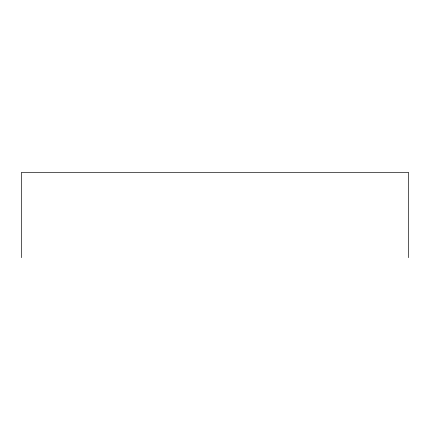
<?xml version="1.0" encoding="UTF-8"?>
<svg xmlns="http://www.w3.org/2000/svg" width="430" height="430" viewBox="0 0 430 430"><rect width="100%" height="100%" fill="white"/><g stroke="black" fill="none" stroke-linecap="round" stroke-linejoin="round"><path stroke-width="0.64" d="M408.5 257.661L408.5 172.339L21.5 172.339L21.5 257.661"/></g></svg>
